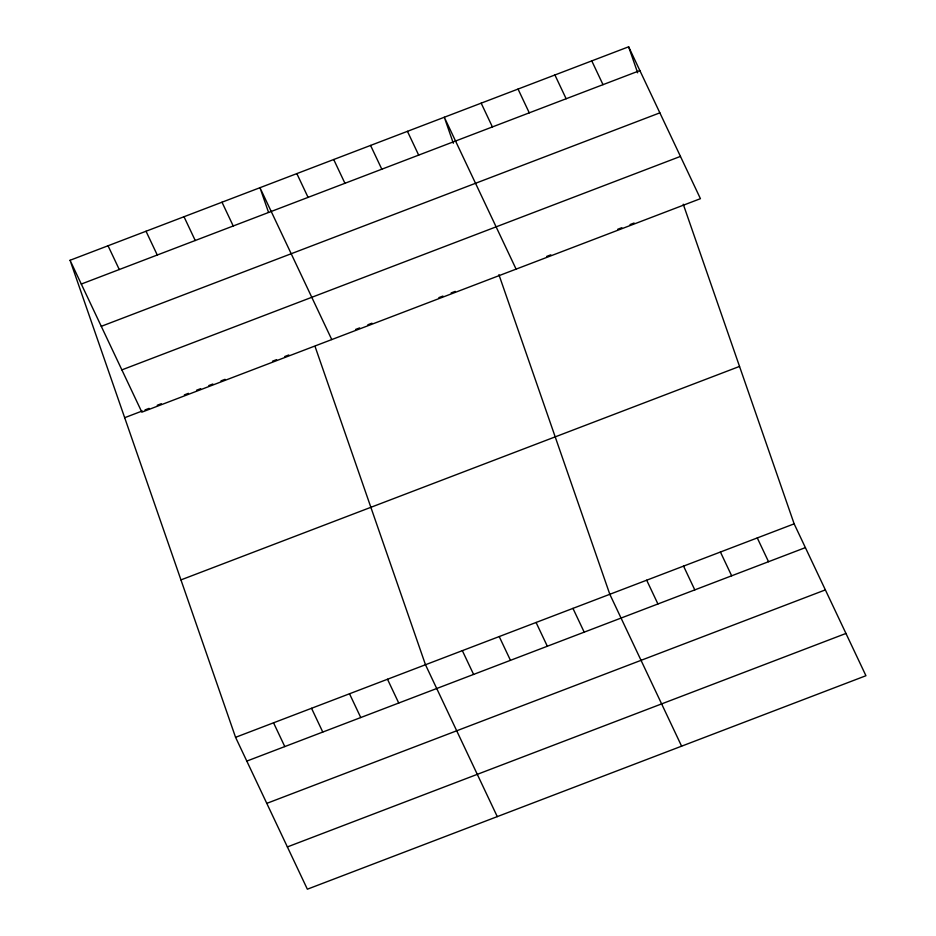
<?xml version="1.0" encoding="UTF-8"?>
<svg xmlns="http://www.w3.org/2000/svg" width="936" height="936" viewBox="0 0 936 936"><rect width="100%" height="100%" fill="white"/><g stroke="black" fill="none" stroke-linecap="round" stroke-linejoin="round"><path stroke-width="1.4" d="M70.06 260.278L628.641 46.8L700.432 198.678L141.851 412.156L70.06 260.278L235.568 737.322L307.359 889.2L865.94 675.722L794.149 523.844L683.257 204.224M81.292 284.053L639.873 70.574M101.275 326.325L659.857 112.846M121.867 369.884L680.449 156.406M124.675 417.702L142.307 410.962M145.022 409.921L149.093 408.377M157.236 405.265L161.296 403.709M184.369 394.887L188.429 393.331M196.572 390.23L200.643 388.674M208.786 385.562L212.846 384.006M220.99 380.894L225.061 379.337M272.54 361.191L276.611 359.635M284.755 356.522L288.814 354.966M355.551 329.46L359.658 327.904M367.848 324.769L371.943 323.201M438.844 297.636L442.939 296.068M451.14 292.933L455.235 291.377M546.718 256.406L550.813 254.838M617.713 229.273L621.82 227.705M630.01 224.581L634.105 223.014M180.952 579.899L739.534 366.421M235.568 737.322L794.149 523.844M246.8 761.097L805.393 547.618M266.783 803.369L825.376 589.891M287.375 846.928L845.957 633.45M591.774 60.887L603.006 84.661M554.908 74.974L566.14 98.748M757.282 537.931L768.526 561.705M518.041 89.072L529.273 112.846M720.416 552.018L731.659 575.792M481.174 103.159L492.406 126.933M683.549 566.116L694.793 589.891M516.099 269.123L444.307 117.246L453.328 143.255M646.682 580.203L657.926 603.977M407.441 131.332L418.673 155.107M681.607 746.167L609.816 594.29L498.923 274.669M370.574 145.431L381.806 169.194M572.949 608.377L584.193 632.151M333.707 159.518L344.939 183.292M536.082 622.475L547.326 646.238M296.841 173.605L308.073 197.379M499.216 636.562L510.459 660.336M331.765 339.569L259.974 187.691L268.527 212.332M462.349 650.649L473.593 674.423M221.996 202.211L233.228 225.986M497.273 816.613L425.482 664.735L315.058 346.472M184.006 216.731L195.238 240.505M387.504 679.255L398.736 703.03M146.028 231.25L157.26 255.013M349.514 693.775L360.758 717.549M108.038 245.758L119.281 269.533M311.536 708.295L322.768 732.057M273.546 722.803L284.79 746.577M628.641 46.8L637.662 72.809"/></g></svg>
